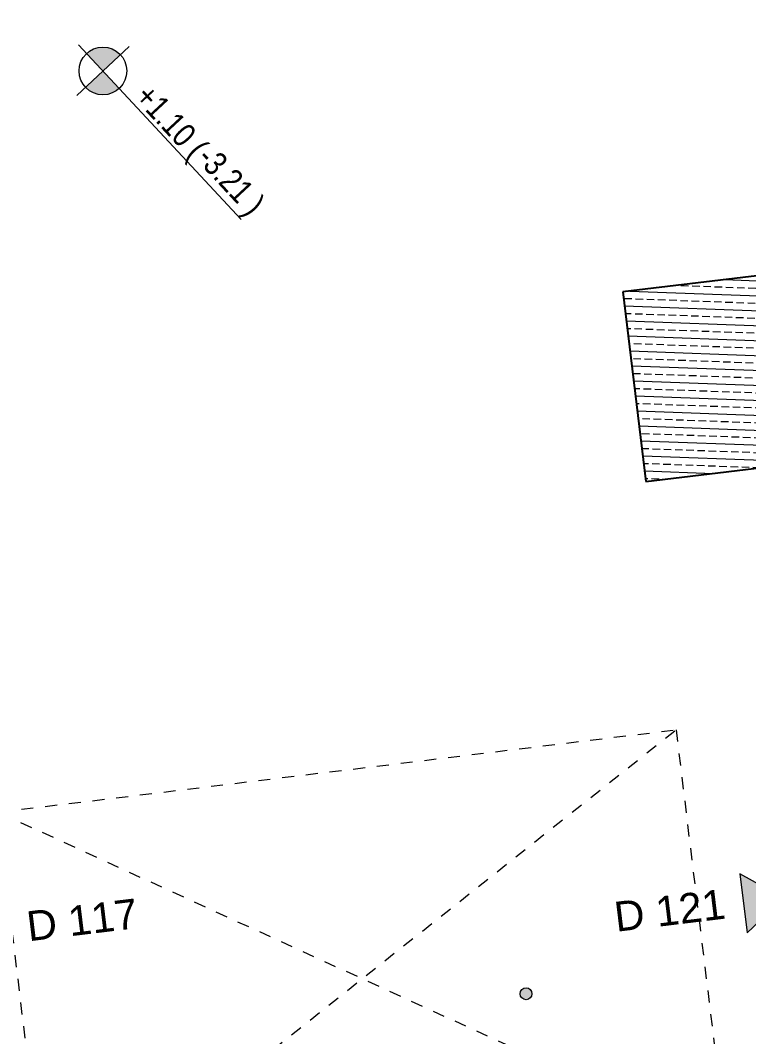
# Model space of a CAD drawing. Header units: metres. Extents: x 400403 to 400526, y 4543947 to 4544120.
# Drawn here: x 400448.49 to 400454.59, y 4544077.24 to 4544085.75 of the extents above; entities that cross this region are included whole.
import ezdxf

# ---------------------------------------------------------------- set-up
doc = ezdxf.new("R2010")
doc.units = ezdxf.units.M
doc.linetypes.add('Dot 1mm', pattern=[0.09999999999999999, 0, -0.09999999999999999])
for name, color, linetype, lineweight in [('A-DETLGEM', 7, 'Continuous', 13), ('A_NIVO', 7, 'Continuous', 5), ('A_SECTION_LINE', 7, 'Continuous', 5), ('A_TEXT_40', 7, 'Continuous', 5)]:
    doc.layers.add(name, color=color, linetype=linetype, lineweight=lineweight)
doc.layers.add('A_RC', color=7, linetype='Continuous', lineweight=15, true_color=0x007f00)
doc.styles.add('Arial Narrow_1', font='Arial Narrow.ttf', dxfattribs={"height": 0.2})
doc.styles.add('Arial_1', font='Arial.ttf', dxfattribs={"height": 0.2499999999999998})

# ---------------------------------------------------------------- blocks, each defined once
blk = doc.blocks.new('M09-PRT-S24-ZZ-M3-STR-01_rvt-1-PERON KAT _1_10 _-3_21_ KOTU TUĞLA DUVAR PLANI - 1_2')
at = {"layer": 'A_RC', "lineweight": 5, "true_color": 0x787878}
h = blk.add_hatch(dxfattribs=at)
h.set_pattern_fill('FP_1', color=8, style=0, pattern_type=2)
h.set_pattern_definition([(45, (0, 0), (-0.08838834764831845, 0.08838834764831845), []), (45, (0.08800000000000001, 0), (-0.08838834764831845, 0.08838834764831845), [0.063, -0.031])])
h.paths.add_polyline_path([(45.21524287054934, 34.44665458165303), (45.92058517330032, 35.41747497490295), (44.6261579823004, 36.35793137857092), (43.92081567954943, 35.38711098532099), (44.13202136498218, 35.23366107269758)], flags=0)
at = {"layer": 'A_RC', "color": 7, "lineweight": 25}
for p, q in [((44.62615798230037, 36.35793137857089), (43.92081567954939, 35.38711098532096)), ((45.21524287054931, 34.44665458165299), (45.92058517330028, 35.41747497490292)), ((43.92081567954939, 35.38711098532096), (45.21524287054931, 34.44665458165299))]:
    blk.add_line(p, q, dxfattribs=at)
blk = doc.blocks.new('M_Shaft Opening_Overhead Projection - Shaft opening symbol-931150-PERON KAT _1_10 _-3_21_ KOTU TUĞLA DUVAR PLANI - 1_2')
at = {"layer": 'A-DETLGEM', "linetype": 'Dot 1mm', "lineweight": 5}
for p, q in [((-1.753212227333262, 2.861881058492397), (1.753212227333262, 2.861881058492397)), ((-1.753212227333262, -2.861881058492395), (-1.753212227333262, 2.861881058492396)), ((1.753212227333262, 2.861881058492397), (-1.753212227333262, -2.861881058492394)), ((1.753212227333262, -2.861881058492395), (-1.753212227333262, 2.861881058492396)), ((1.753212227333262, 2.861881058492397), (1.753212227333262, -2.861881058492394)), ((1.753212227333262, -2.861881058492395), (-1.753212227333262, -2.861881058492395))]:
    blk.add_line(p, q, dxfattribs=at)
blk = doc.blocks.new('Elevation - Filled Arrow-693709-PERON KAT _1_10 _-3_21_ KOTU TUĞLA DUVAR PLANI - 1_2')
at = {"layer": 'A_SECTION_LINE'}
blk.add_hatch(color=256, dxfattribs=at).paths.add_polyline_path([(6.591881948714948e-07, 0.005843741991433941), (0.002531957843382645, 0.002468698742516678), (-0.002450179215144995, 0.002468698742516693)], flags=0)
for p, q in [((6.591881948721558e-07, 0.005843741991433941), (-0.002450179215144995, 0.002468698742516693)), ((0.002531957843382645, 0.002468698742516679), (6.591881948714948e-07, 0.005843741991433941)), ((-0.002450179215144993, 0.002468698742516694), (0.002531957843382645, 0.002468698742516678))]:
    blk.add_line(p, q, dxfattribs=at)
blk = doc.blocks.new('Spot Elevations - D_DAT_ELEV TARGET_REV-693727-PERON KAT _1_10 _-3_21_ KOTU TUĞLA DUVAR PLANI - 1_2')
at = {"layer": 'A_NIVO'}
h = blk.add_hatch(color=256, dxfattribs=at)
edge = h.paths.add_edge_path(flags=0)
edge.add_line((1.586231146433193e-18, 0.004), (-0.001999999999999998, 0.004))
edge.add_arc((-5.287437154777308e-19, 0.004), 0.001999999999999996, 90.00000000000028, 180.0000000000001, ccw=False)
edge.add_line((1.586231146433193e-18, 0.005999999999999998), (1.586231146433193e-18, 0.004))
h = blk.add_hatch(color=256, dxfattribs=at)
edge = h.paths.add_edge_path(flags=0)
edge.add_line((1.586231146433193e-18, 0.004), (0.002000000000000003, 0.004))
edge.add_arc((9.517386878599156e-18, 0.003999999999999994), 0.001999999999999992, 269.9999999999993, 359.99999999999983, ccw=False)
edge.add_line((1.586231146433193e-18, 0.002), (1.586231146433193e-18, 0.004))
for p, q in [((1.850603004172058e-18, 0.001000000000000001), (1.850603004172058e-18, 0.006999999999999999)), ((-0.002999999999999997, 0.004), (0.017, 0.004))]:
    blk.add_line(p, q, dxfattribs=at)
blk.add_circle((1.586231146433193e-18, 0.004), 0.002000000000000001, dxfattribs=at)

msp = doc.modelspace()

# ---------------------------------------------------------------- hatches: boundary and pattern name
at = {"layer": 'A_TEXT_40'}
h = msp.add_hatch(color=256, dxfattribs=at)
edge = h.paths.add_edge_path(flags=0)
edge.add_arc((400452.7267851376, 4544077.599217471), 0.0499999999995485, -47.07600604230347, 312.9239939576965)

# ---------------------------------------------------------------- linework, layer by layer
msp.add_circle((400452.7267851376, 4544077.599217471), 0.0499999999995485, dxfattribs=at)

# ---------------------------------------------------------------- block references
at = {"lineweight": 5, "rotation": 312.9239939576965}
msp.add_blockref('M09-PRT-S24-ZZ-M3-STR-01_rvt-1-PERON KAT _1_10 _-3_21_ KOTU TUĞLA DUVAR PLANI - 1_2', (400397.7144573492, 4544091.538091335), dxfattribs=at)
at = {"layer": 'A-DETLGEM', "rotation": 276.9239939576964}
msp.add_blockref('M_Shaft Opening_Overhead Projection - Shaft opening symbol-931150-PERON KAT _1_10 _-3_21_ KOTU TUĞLA DUVAR PLANI - 1_2', (400451.3538460268, 4544077.724260293), dxfattribs=at)
at = {"layer": 'A_NIVO', "xscale": 99.99999999910261, "yscale": 99.99999999910261, "zscale": 99.99999999910261, "rotation": 312.9239939576965}
msp.add_blockref('Spot Elevations - D_DAT_ELEV TARGET_REV-693727-PERON KAT _1_10 _-3_21_ KOTU TUĞLA DUVAR PLANI - 1_2', (400448.8895194692, 4544085.055102991), dxfattribs=at)
at = {"layer": 'A_SECTION_LINE', "xscale": 99.99999999910264, "yscale": 99.99999999910264, "zscale": 99.99999999910264, "rotation": 276.923993957695}
msp.add_blockref('Elevation - Filled Arrow-693709-PERON KAT _1_10 _-3_21_ KOTU TUĞLA DUVAR PLANI - 1_2', (400454.302984644, 4544078.330013182), dxfattribs=at)

# ---------------------------------------------------------------- texts
at = {"layer": 'A_NIVO', "char_height": 0.1999999999982054, "attachment_point": 1, "rotation": 312.92399395769655, "line_spacing_factor": 0.9746961653507236, "style": 'Arial Narrow_1'}
for s, insert, width in [('+1.10 (', (400449.5842018852, 4544085.235777264), 0.8620854149801773), ('-3.21 )', (400450.1049467775, 4544084.722780475), 0.7908589846826697)]:
    msp.add_mtext(s, dxfattribs=dict(at, insert=insert, width=width))
at = {"layer": 'A_SECTION_LINE', "char_height": 0.2499999999977565, "width": 1.122362499989928, "attachment_point": 1, "style": 'Arial_1'}
for s, insert, rotation in [('D 121', (400453.4525234408, 4544078.365582736), 6.923993957695208), ('D 117', (400448.5303523455, 4544078.28610272), 6.923993957694804)]:
    msp.add_mtext(s, dxfattribs=dict(at, insert=insert, rotation=rotation))

doc.saveas('drawing.dxf')
